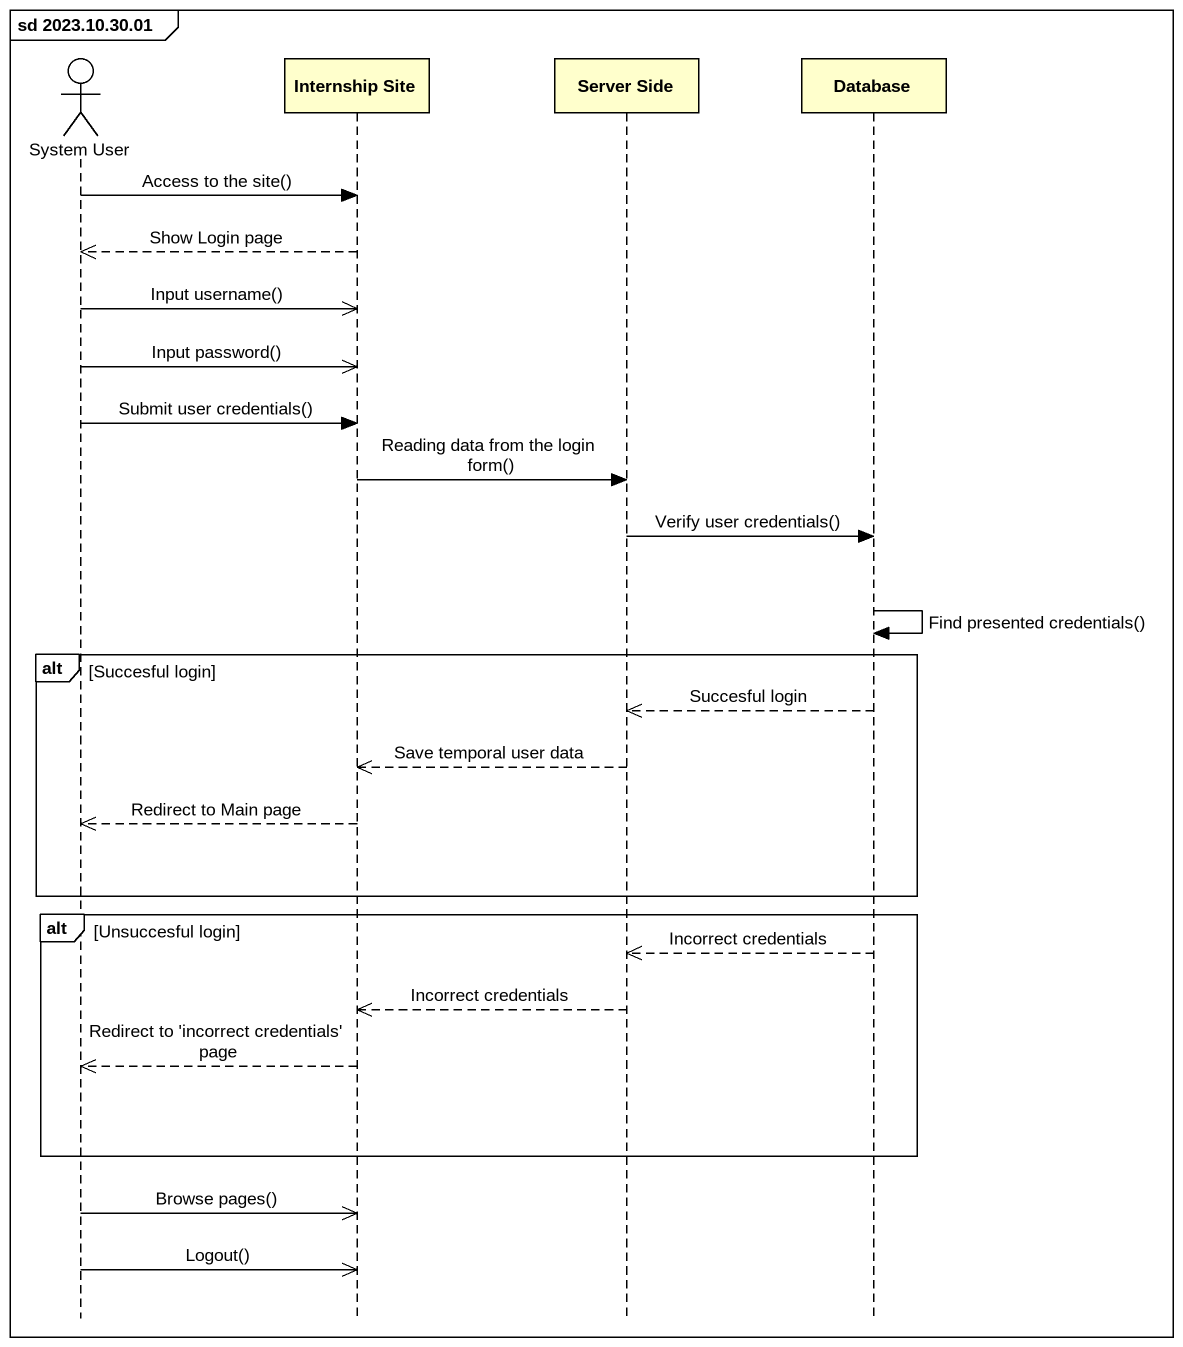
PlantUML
@startuml
mainframe sd 2023.10.30.01
hide footbox
actor "System User" as System_User
participant "Internship Site" as Internship_Site
participant "Server Side" as Server_Side
participant "Database" as Database_

System_User -> Internship_Site : Access to the site()
Internship_Site -->> System_User : Show Login page
System_User ->> Internship_Site : Input username()
System_User ->> Internship_Site : Input password()
System_User -> Internship_Site : Submit user credentials()
Internship_Site -> Server_Side : Reading data from the login form()
Server_Side -> Database_ : Verify user credentials()
Database_ -> Database_ : Find presented credentials()
alt Succesful login
  Database_ -->> Server_Side : Succesful login
  Server_Side -->> Internship_Site : Save temporal user data
  Internship_Site -->> System_User : Redirect to Main page
end
alt Unsuccesful login
  Database_ -->> Server_Side : Incorrect credentials
  Server_Side -->> Internship_Site : Incorrect credentials
  Internship_Site -->> System_User : Redirect to 'incorrect credentials' page
end
System_User ->> Internship_Site : Browse pages()
System_User ->> Internship_Site : Logout()
@enduml
